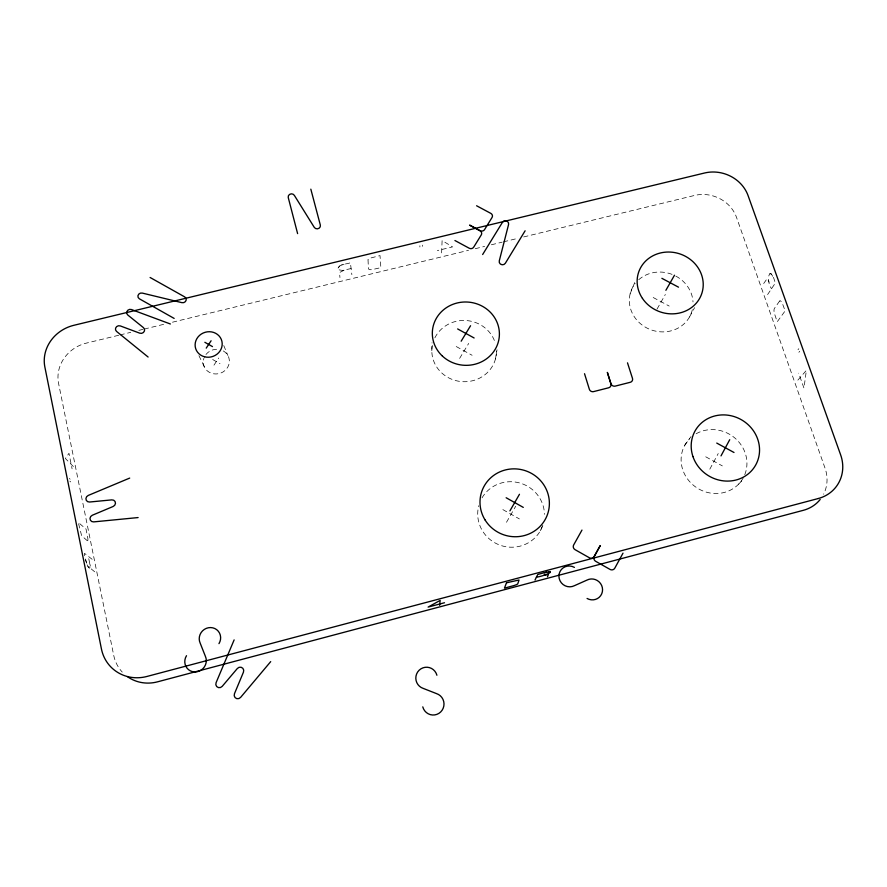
<?xml version="1.0" encoding="UTF-8"?>
<svg xmlns="http://www.w3.org/2000/svg" width="887" height="887" viewBox="0 0 887 887"><rect width="100%" height="100%" fill="white"/><g stroke="black" fill="none" stroke-linecap="round" stroke-linejoin="round"><path stroke-width="0.67" stroke-dasharray="4.43 3.33" d="M419.884 246.996L419.884 245.766M422.534 246.353L422.534 245.122M431.825 350.742L432.047 342.681M441.604 252.884L442.114 240.554L452.581 246.885L437.358 250.577M351.108 268.55L342.526 270.435L338.457 269.748C336.727 263.894 347.349 264.304 350.387 262.729L351.862 274.671M338.069 268.074L339.832 265.978M495.467 358.991L497.03 349.755M630.114 293.874L635.502 280.602M540.349 530.759L542.456 525.836M709.811 469.168L718.226 453.545M689.532 316.947L694.576 307.678M657.023 309.097L665.339 294.484M506.488 522.277L515.702 506.255M459.621 358.392L468.691 343.424M767.588 294.595L775.282 283.119C770.138 263.195 765.137 279.849 771.535 288.707M763.685 283.518L766.933 278.939L769.229 282.166M213.978 365.145L218.657 358.038M684.753 445.307L691.017 436.604M797.978 349.733L798.821 348.713M798.888 352.294L799.73 351.274M797.868 380.135L806.372 370.389L803.955 388.074L798.677 373.194M738.638 484.125L743.384 479.224M769.661 273.662L771.346 273.917L773.209 277.276M341.761 265.002L344.078 264.259M344.067 270.236L339.521 272.542L339.943 277.542M118.658 335.275L86.361 343.114A35.535 32.664 -24.4 0 0 58.575 383.439L113.724 655.393A37.986 35.923 -45.4 0 0 122.262 672.102M120 334.942L130.766 332.337M138.838 330.374L142.874 329.387M144.226 329.066L165.747 323.844M172.477 322.203L468.491 250.334M475.221 248.704L484.646 246.409M491.365 244.779L502.131 242.162M503.483 241.841L518.285 238.248M523.663 236.94L694.543 195.45A33.728 30.546 18.5 0 1 736.52 217.382L825.054 468.203A36.068 33.362 35.2 0 1 823.579 494.236M653.198 297.511L669.186 306.059M705.73 456.794L722.34 465.897M456.228 346.529L472.106 355.277M502.862 509.604L519.361 518.917M212.658 359.512L219.998 363.67M92.148 559.309L84.453 553.3C84.897 563.844 93.567 579.111 88.212 556.227M94.665 571.782L91.428 569.099L89.687 563.589M69.862 481.153L70.661 481.918M69.319 478.437L70.106 479.202M73.366 466.551L65.394 458.512L68.964 453.312L72.091 468.835M88.6 567.658L87.126 564.775M198.932 355.62L204.731 367.717M223.768 345.564L227.892 355.476M85.784 559.897L86.394 562.436M223.324 350.953A13.128 12.274 -17.6 0 1 227.892 366.896A13.128 12.274 -17.6 0 1 211.306 373.205A13.128 12.274 -17.6 0 1 203.888 358.337M205.984 354.467A13.128 12.274 -17.6 0 1 216.894 349.267M496.476 351.064A32.342 30.624 5.3 0 1 461.484 381.598A32.342 30.624 5.3 0 1 432.324 345.42M434.874 337.825A32.342 30.624 5.3 0 1 466.817 320.584A32.342 30.624 5.3 0 1 495.29 343.136M696.14 433.754A33.484 31.378 31.6 0 1 746.632 459.011A33.484 31.378 31.6 0 1 704.322 491.498A33.484 31.378 31.6 0 1 689.62 438.755M692.337 309.707A32.132 29.659 19.3 0 1 648.375 328.744A32.132 29.659 19.3 0 1 635.17 283.485M638.74 279.693A32.132 29.659 19.3 0 1 674.752 275.558M675.816 276.09A32.132 29.659 19.3 0 1 693.013 301.957M542.844 525.171A33.506 32.642 20.6 0 1 501.709 545.738A33.506 32.642 20.6 0 1 478.769 505.69M482.04 497.84A33.506 32.642 20.6 0 1 519.272 482.861A33.506 32.642 20.6 0 1 544.485 514.349M368.027 259.802L368.427 268.595A5.267 1.996 -15.1 0 0 371.686 269.703L380.856 267.641L380.013 255.589L370.677 258.006L368.027 259.802M779.595 301.048L774.44 308.388A5.3 1.807 76.2 0 0 774.251 313.022L777.212 321.793L785.161 310.871L781.913 302.223L780.261 300.682L779.595 301.048M87.314 540.748L81.615 535.693L78.256 522.421L86.039 529.084L87.857 538.52A5.588 1.031 75.9 0 1 87.314 540.748"/><path stroke-width="1.33" d="M439.653 605.344L440.152 600.399L428.111 607.085L444.509 602.739M234.135 639.893L216.084 682.691A3.77 3.615 -51.4 0 0 222.205 686.361L237.35 668.488A3.748 3.603 -50.6 0 1 243.459 672.135L234.467 693.712A3.781 3.626 -53.7 0 0 240.61 697.393L270.701 661.624M535.005 580.031L537.744 574.521C559.575 568.068 548.776 575.086 536.402 577.215M721.009 455.885L729.713 439.708M547.49 576.716L548.443 574.477L543.786 575.242M623.007 553.155L614.802 568.157A3.559 3.426 38.5 0 1 610.045 569.421L595.687 561.316A3.548 3.426 36.6 0 1 594.257 556.57L600.255 545.572L594.124 556.493A3.537 3.426 35.7 0 1 589.378 557.757L575.075 549.674A3.526 3.415 33.5 0 1 573.667 544.962L581.972 530.082M665.882 290.304L674.486 275.214M509.914 510.879L519.472 494.281M461.162 341.196L470.565 325.729M525.115 230.786L505.346 263.262A3.304 3.071 7.3 0 1 499.27 260.889L508.573 224.5A3.282 3.027 7 0 0 502.541 222.171L482.65 254.525M206.227 348.125L211.095 340.774M129.702 478.082L88.256 495.434A3.626 3.371 -32.7 0 0 89.609 502.02L111.762 499.88A3.626 3.382 -32.5 0 1 113.148 506.477L92.303 515.247A3.648 3.404 -34.1 0 0 93.667 521.889L138.117 517.564M544.352 572.769L546.725 572.215M548.743 571.871L550.417 572.082M170.371 323.988L131.487 309.552A3.448 3.16 -19.6 0 0 127.761 314.996L143.483 327.691A3.459 3.182 -20 0 1 139.758 333.179L120.277 325.917A3.47 3.182 -20.9 0 0 116.53 331.405L148.107 357.029M661.89 278.33L678.5 287.166M476.585 205.762L490.799 213.368A3.271 3.005 5.8 0 1 492.041 217.492L484.557 229.6A3.282 3.027 5.4 0 1 480.089 230.675L469.6 225.11L480.022 230.786A3.282 3.038 5.2 0 1 481.253 234.944L473.713 247.14A3.293 3.049 4.8 0 1 469.223 248.238L454.931 240.521M716.74 443.068L734.004 452.492M457.637 328.933L474.124 337.98M150.103 277.487L184.74 296.923A3.382 3.116 -16.4 0 1 181.89 302.655L142.297 293.087A3.393 3.104 -18.3 0 0 139.381 298.808L174.151 318.422M506.144 497.74L523.286 507.397M204.864 342.304L212.47 346.595M627.497 362.838L632.475 378.361A3.404 3.193 21.2 0 1 630.247 382.297L615.234 386.111A3.404 3.204 20.3 0 1 611.021 383.805L607.351 372.396L610.877 383.838A3.404 3.204 19.9 0 1 608.626 387.785L593.58 391.61A3.404 3.215 19 0 1 589.367 389.304L584.522 373.704M310.827 189.164L320.329 225.065A3.293 3.027 -5.9 0 1 314.242 227.327L294.329 195.34A3.282 2.994 -6.9 0 0 288.253 197.568L297.611 233.614M127.329 676.57A37.986 35.923 -45.4 0 0 157.553 681.826L803.389 510.302A36.068 33.362 35.2 0 0 820.176 499.492M574.41 567.392A10.6 10.3 38.3 0 0 558.921 576.162A10.6 10.3 38.3 0 0 574.499 585.653L586.939 580.109A10.655 10.311 41.5 0 1 602.561 589.678A10.655 10.311 41.5 0 1 587.072 598.459M218.967 643.64A10.954 10.478 -45.3 0 0 210.651 627.564A10.954 10.478 -45.3 0 0 200.207 643.208L205.318 656.147A11.043 10.533 -47.9 0 1 194.796 671.958A11.043 10.533 -47.9 0 1 186.503 655.704M436.903 675.251A10.866 10.733 -86 0 0 419.13 670.228A10.866 10.733 -86 0 0 423.276 688.423L436.459 693.59A10.966 10.788 -88.9 0 1 440.651 711.995A10.966 10.788 -88.9 0 1 422.777 706.861M506.477 582.814L504.459 588.148L514.15 585.509A5.621 0.776 -15.7 0 0 517.775 583.801L519.028 579.998L506.477 582.814M818.302 498.516L146.976 676.448A39.527 37.309 -44.6 0 1 101.44 648.974L44.86 367.007A36.899 33.784 -23.9 0 1 73.809 325.318L704.544 173.009A34.959 31.511 18.3 0 1 748.096 195.65L840.654 454.909A37.476 34.526 34.7 0 1 818.302 498.516M204.598 356.807A13.627 12.684 -17.1 0 0 221.883 341.218A13.627 12.684 -17.1 0 0 199.497 335.43A13.627 12.684 -17.1 0 0 204.598 356.807M442.413 356.086A33.562 31.666 5.2 0 0 498.361 341.828A33.562 31.666 5.2 0 0 456.805 303.077A33.562 31.666 5.2 0 0 442.413 356.086M692.958 456.605A34.781 32.475 31 0 0 750.979 471.385A34.781 32.475 31 0 0 732.163 416.014A34.781 32.475 31 0 0 692.958 456.605M642.454 298.398A33.329 30.624 19 0 0 699.621 298.42A33.329 30.624 19 0 0 668.488 252.03A33.329 30.624 19 0 0 642.454 298.398M485.012 519.86A34.804 33.828 19.7 0 0 545.095 519.682A34.804 33.828 19.7 0 0 513.961 468.857A34.804 33.828 19.7 0 0 485.012 519.86"/></g></svg>
